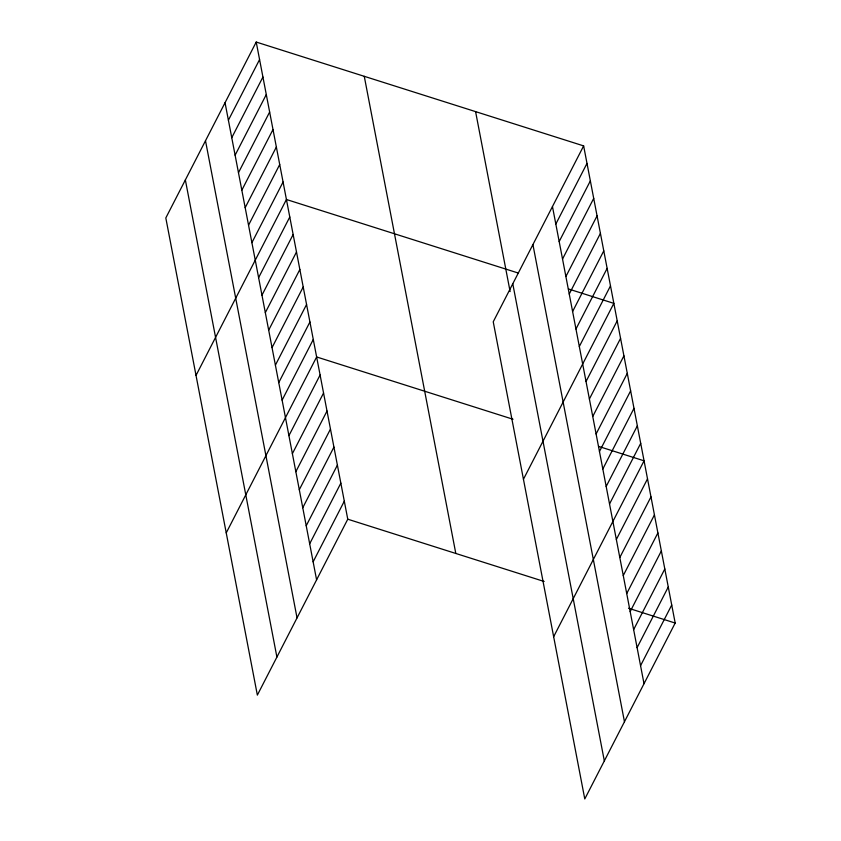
<?xml version="1.0" encoding="UTF-8"?>
<svg xmlns="http://www.w3.org/2000/svg" width="841" height="841" viewBox="0 0 841 841"><rect width="100%" height="100%" fill="white"/><g stroke="black" fill="none" stroke-linecap="round" stroke-linejoin="round"><path stroke-width="1.26" d="M256.221 42.05L165.814 217.956L257.357 695.108L347.764 519.202L256.221 42.05L583.643 145.892L675.186 623.044L584.779 798.95L493.236 321.798L583.643 145.892M228.405 120.2L259.575 59.543M231.759 137.693L262.928 77.036M235.112 155.196L266.292 94.539M238.476 172.689L269.646 112.032M241.83 190.182L272.999 129.525M245.183 207.674L276.363 147.017M248.547 225.178L279.717 164.521M251.901 242.671L283.07 182.013M196.027 375.412L286.424 199.506L518.077 272.978M258.608 277.656L289.788 216.999M261.971 295.159L293.141 234.502M265.325 312.652L296.495 251.995M268.678 330.145L299.859 269.488M272.042 347.638L303.212 286.981M275.396 365.141L306.566 304.484M278.749 382.634L309.93 321.977M282.113 400.127L313.283 339.47M226.24 532.879L316.637 356.962L513.021 419.249M288.926 435.649L320.095 374.991M292.384 453.677L323.554 393.02M295.843 471.696L327.012 411.039M299.301 489.725L330.471 429.068M302.76 507.754L333.93 447.097M306.219 525.772L337.388 465.126M309.677 543.801L340.847 483.144M313.136 561.83L344.305 501.173M555.827 224.042L586.997 163.396M559.181 241.546L590.35 180.889M562.534 259.039L593.714 198.381M565.898 276.531L597.068 215.874M569.252 294.024L600.421 233.377M572.605 311.527L603.775 250.87M575.959 329.02L607.139 268.363M579.323 346.513L610.492 285.856M523.449 479.265L613.846 303.359L568.421 288.947M586.03 381.509L617.21 320.852M589.394 399.002L620.563 338.345M592.747 416.495L623.917 355.838M596.101 433.988L627.281 373.341M599.465 451.491L630.634 390.834M602.818 468.984L633.988 408.327M606.172 486.476L637.352 425.819M609.536 503.969L640.705 443.323M553.651 636.721L644.059 460.815L598.634 446.403M616.348 539.491L647.517 478.844M619.806 557.52L650.976 496.863M623.265 575.549L654.435 514.892M626.724 593.567L657.893 532.921M630.182 611.596L661.352 550.939M633.641 629.625L664.81 568.968M637.1 647.644L668.269 586.997M640.558 665.673L671.728 605.015M347.764 519.202L544.148 581.478M628.532 608.243L675.186 623.044M552.463 206.55L644.017 683.701M532.921 244.584L624.464 721.736M512.779 283.774L604.332 760.916M475.585 111.632L510.119 291.575M364.269 76.321L455.811 553.462M225.041 102.707L316.594 579.848M205.498 140.741L297.041 617.883M185.356 179.921L276.91 657.073"/></g></svg>
